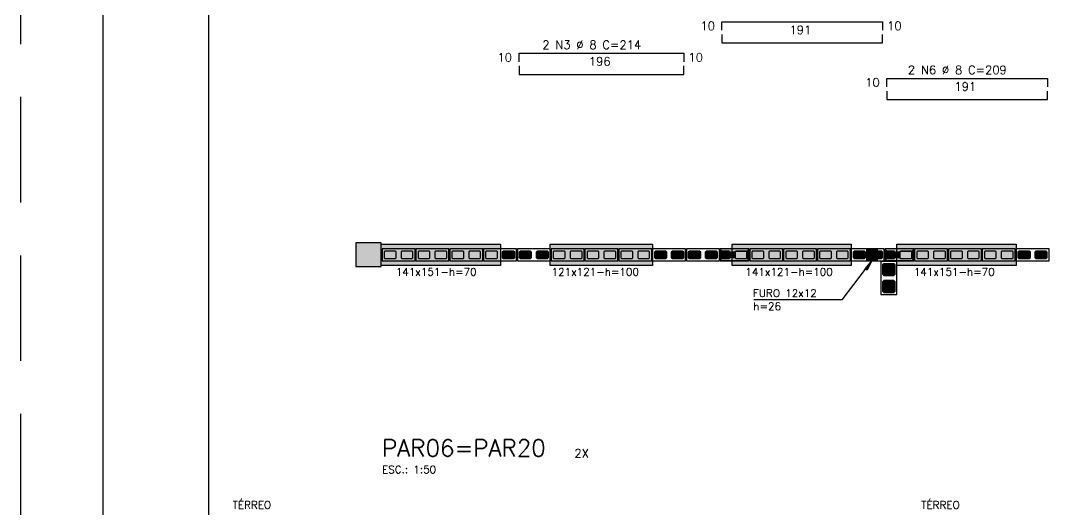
# Model space of a CAD drawing. Extents: x -3 to 120, y -1 to 61.
# Drawn here: x -2.6 to 21.74, y 32.73 to 44.3 of the extents above; entities that cross this region are included whole.
import ezdxf

# ---------------------------------------------------------------- set-up
doc = ezdxf.new("R2010")
doc.units = 0
doc.header["$MEASUREMENT"] = 0
doc.linetypes.add('ESTILO_TQS_0001', pattern=[0.45, 0.3, -0.15])
doc.linetypes.add('HIDDEN', pattern=[0.375, 0.25, -0.125])
doc.layers.get('0').update_dxf_attribs({"linetype": 'CONTINUOUS'})
doc.layers.get('Defpoints').update_dxf_attribs({"linetype": 'CONTINUOUS'})
for name, color, linetype in [('ARQ_FOLHA', 7, 'CONTINUOUS'), ('PENA_01', 1, 'CONTINUOUS'), ('PENA_02', 2, 'CONTINUOUS'), ('PENA_03', 3, 'CONTINUOUS'), ('PENA_05', 5, 'CONTINUOUS'), ('PENA_06', 6, 'CONTINUOUS'), ('PENA_09', 254, 'CONTINUOUS'), ('PENA_11', 252, 'CONTINUOUS'), ('PENA_21', 100, 'CONTINUOUS'), ('PENA_23', 50, 'CONTINUOUS')]:
    doc.layers.add(name, color=color, linetype=linetype)
doc.styles.get("Standard").update_dxf_attribs({"font": 'ROMANS.SHX'})

# ---------------------------------------------------------------- blocks, each defined once
blk = doc.blocks.new('FOLHA A1+1 - 1102 X 594')
at = {"layer": 'ARQ_FOLHA', "color": 1}
for points in [[(-1189, 0), (0, 0), (0, 594), (-1189, 594)], [(-1164, 10), (-10, 10), (-10, 584), (-1164, 584)]]:
    blk.add_lwpolyline(points, close=True, dxfattribs=at)
at = {"layer": 'Defpoints', "color": 8, "linetype": 'HIDDEN', "ltscale": 100}
blk.add_lwpolyline([(-1208.5, 609.5), (-1208.5, -15.5), (19.5, -15.5), (19.5, 609.5)], close=True, dxfattribs=at)

msp = doc.modelspace()

# ---------------------------------------------------------------- linework, layer by layer
at = {"layer": 'PENA_01', "linetype": 'Continuous'}
for p, q in [((18.07, 38.534), (17.81, 38.274)), ((18.07, 38.274), (17.81, 38.534)), ((18.07, 37.874), (17.81, 38.134)), ((18.07, 38.134), (17.81, 37.874))]:
    msp.add_line(p, q, dxfattribs=at)
for points in [[(6, 38.684), (6.02, 38.664), (6.26, 38.664), (6.28, 38.684), (6.28, 38.824), (6.26, 38.844), (6.02, 38.844), (6, 38.824), (6, 38.684)], [(6.4, 38.684), (6.42, 38.664), (6.66, 38.664), (6.68, 38.684), (6.68, 38.824), (6.66, 38.844), (6.42, 38.844), (6.4, 38.824), (6.4, 38.684)], [(6.8, 38.684), (6.82, 38.664), (7.06, 38.664), (7.08, 38.684), (7.08, 38.824), (7.06, 38.844), (6.82, 38.844), (6.8, 38.824), (6.8, 38.684)], [(7.2, 38.684), (7.22, 38.664), (7.46, 38.664), (7.48, 38.684), (7.48, 38.824), (7.46, 38.844), (7.22, 38.844), (7.2, 38.824), (7.2, 38.684)], [(7.6, 38.684), (7.62, 38.664), (7.86, 38.664), (7.88, 38.684), (7.88, 38.824), (7.86, 38.844), (7.62, 38.844), (7.6, 38.824), (7.6, 38.684)], [(8, 38.684), (8.02, 38.664), (8.26, 38.664), (8.28, 38.684), (8.28, 38.824), (8.26, 38.844), (8.02, 38.844), (8, 38.824), (8, 38.684)], [(8.4, 38.684), (8.42, 38.664), (8.66, 38.664), (8.68, 38.684), (8.68, 38.824), (8.66, 38.844), (8.42, 38.844), (8.4, 38.824), (8.4, 38.684)], [(8.8, 38.684), (8.82, 38.664), (9.06, 38.664), (9.08, 38.684), (9.08, 38.824), (9.06, 38.844), (8.82, 38.844), (8.8, 38.824), (8.8, 38.684)], [(9.2, 38.684), (9.22, 38.664), (9.46, 38.664), (9.48, 38.684), (9.48, 38.824), (9.46, 38.844), (9.22, 38.844), (9.2, 38.824), (9.2, 38.684)], [(9.6, 38.684), (9.62, 38.664), (9.86, 38.664), (9.88, 38.684), (9.88, 38.824), (9.86, 38.844), (9.62, 38.844), (9.6, 38.824), (9.6, 38.684)], [(10, 38.684), (10.02, 38.664), (10.26, 38.664), (10.28, 38.684), (10.28, 38.824), (10.26, 38.844), (10.02, 38.844), (10, 38.824), (10, 38.684)], [(10.4, 38.684), (10.42, 38.664), (10.66, 38.664), (10.68, 38.684), (10.68, 38.824), (10.66, 38.844), (10.42, 38.844), (10.4, 38.824), (10.4, 38.684)], [(10.8, 38.684), (10.82, 38.664), (11.06, 38.664), (11.08, 38.684), (11.08, 38.824), (11.06, 38.844), (10.82, 38.844), (10.8, 38.824), (10.8, 38.684)], [(11.2, 38.684), (11.22, 38.664), (11.46, 38.664), (11.48, 38.684), (11.48, 38.824), (11.46, 38.844), (11.22, 38.844), (11.2, 38.824), (11.2, 38.684)], [(11.6, 38.684), (11.62, 38.664), (11.86, 38.664), (11.88, 38.684), (11.88, 38.824), (11.86, 38.844), (11.62, 38.844), (11.6, 38.824), (11.6, 38.684)], [(12, 38.684), (12.02, 38.664), (12.26, 38.664), (12.28, 38.684), (12.28, 38.824), (12.26, 38.844), (12.02, 38.844), (12, 38.824), (12, 38.684)], [(12.4, 38.684), (12.42, 38.664), (12.66, 38.664), (12.68, 38.684), (12.68, 38.824), (12.66, 38.844), (12.42, 38.844), (12.4, 38.824), (12.4, 38.684)], [(12.8, 38.684), (12.82, 38.664), (13.06, 38.664), (13.08, 38.684), (13.08, 38.824), (13.06, 38.844), (12.82, 38.844), (12.8, 38.824), (12.8, 38.684)], [(13.2, 38.684), (13.22, 38.664), (13.46, 38.664), (13.48, 38.684), (13.48, 38.824), (13.46, 38.844), (13.22, 38.844), (13.2, 38.824), (13.2, 38.684)], [(13.6, 38.684), (13.62, 38.664), (13.86, 38.664), (13.88, 38.684), (13.88, 38.824), (13.86, 38.844), (13.62, 38.844), (13.6, 38.824), (13.6, 38.684)], [(14.02, 38.664), (14.16, 38.664), (14.18, 38.684), (14.18, 38.824), (14.16, 38.844), (14.02, 38.844), (14, 38.824), (14, 38.684), (14.02, 38.664)], [(14.32, 38.664), (14.56, 38.664), (14.58, 38.684), (14.58, 38.824), (14.56, 38.844), (14.32, 38.844), (14.3, 38.824), (14.3, 38.684), (14.32, 38.664)], [(14.7, 38.684), (14.72, 38.664), (14.96, 38.664), (14.98, 38.684), (14.98, 38.824), (14.96, 38.844), (14.72, 38.844), (14.7, 38.824), (14.7, 38.684)], [(15.1, 38.684), (15.12, 38.664), (15.36, 38.664), (15.38, 38.684), (15.38, 38.824), (15.36, 38.844), (15.12, 38.844), (15.1, 38.824), (15.1, 38.684)], [(15.5, 38.684), (15.52, 38.664), (15.76, 38.664), (15.78, 38.684), (15.78, 38.824), (15.76, 38.844), (15.52, 38.844), (15.5, 38.824), (15.5, 38.684)], [(15.9, 38.684), (15.92, 38.664), (16.16, 38.664), (16.18, 38.684), (16.18, 38.824), (16.16, 38.844), (15.92, 38.844), (15.9, 38.824), (15.9, 38.684)], [(16.3, 38.684), (16.32, 38.664), (16.56, 38.664), (16.58, 38.684), (16.58, 38.824), (16.56, 38.844), (16.32, 38.844), (16.3, 38.824), (16.3, 38.684)], [(16.7, 38.684), (16.72, 38.664), (16.96, 38.664), (16.98, 38.684), (16.98, 38.824), (16.96, 38.844), (16.72, 38.844), (16.7, 38.824), (16.7, 38.684)], [(17.1, 38.684), (17.12, 38.664), (17.36, 38.664), (17.38, 38.684), (17.38, 38.824), (17.36, 38.844), (17.12, 38.844), (17.1, 38.824), (17.1, 38.684)], [(17.5, 38.684), (17.52, 38.664), (17.76, 38.664), (17.78, 38.684), (17.78, 38.824), (17.76, 38.844), (17.52, 38.844), (17.5, 38.824), (17.5, 38.684)], [(17.92, 38.664), (18.06, 38.664), (18.08, 38.684), (18.08, 38.824), (18.06, 38.844), (17.92, 38.844), (17.9, 38.824), (17.9, 38.684), (17.92, 38.664)], [(18.22, 38.664), (18.46, 38.664), (18.48, 38.684), (18.48, 38.824), (18.46, 38.844), (18.22, 38.844), (18.2, 38.824), (18.2, 38.684), (18.22, 38.664)], [(18.6, 38.684), (18.62, 38.664), (18.86, 38.664), (18.88, 38.684), (18.88, 38.824), (18.86, 38.844), (18.62, 38.844), (18.6, 38.824), (18.6, 38.684)], [(19, 38.684), (19.02, 38.664), (19.26, 38.664), (19.28, 38.684), (19.28, 38.824), (19.26, 38.844), (19.02, 38.844), (19, 38.824), (19, 38.684)], [(19.4, 38.684), (19.42, 38.664), (19.66, 38.664), (19.68, 38.684), (19.68, 38.824), (19.66, 38.844), (19.42, 38.844), (19.4, 38.824), (19.4, 38.684)], [(19.8, 38.684), (19.82, 38.664), (20.06, 38.664), (20.08, 38.684), (20.08, 38.824), (20.06, 38.844), (19.82, 38.844), (19.8, 38.824), (19.8, 38.684)], [(20.2, 38.684), (20.22, 38.664), (20.46, 38.664), (20.48, 38.684), (20.48, 38.824), (20.46, 38.844), (20.22, 38.844), (20.2, 38.824), (20.2, 38.684)], [(20.6, 38.684), (20.62, 38.664), (20.86, 38.664), (20.88, 38.684), (20.88, 38.824), (20.86, 38.844), (20.62, 38.844), (20.6, 38.824), (20.6, 38.684)], [(21, 38.684), (21.02, 38.664), (21.26, 38.664), (21.28, 38.684), (21.28, 38.824), (21.26, 38.844), (21.02, 38.844), (21, 38.824), (21, 38.684)], [(21.4, 38.684), (21.42, 38.664), (21.66, 38.664), (21.68, 38.684), (21.68, 38.824), (21.66, 38.844), (21.42, 38.844), (21.4, 38.824), (21.4, 38.684)]]:
    msp.add_lwpolyline(points, dxfattribs=at)
at = {"layer": 'PENA_02', "linetype": 'Continuous'}
for points in [[(5.33, 38.474), (5.93, 38.474), (5.93, 39.034), (5.33, 39.034), (5.33, 38.474)], [(5.95, 38.614), (6.73, 38.614), (6.73, 38.894), (5.95, 38.894), (5.95, 38.614)], [(6.75, 38.614), (7.53, 38.614), (7.53, 38.894), (6.75, 38.894), (6.75, 38.614)], [(7.55, 38.614), (8.33, 38.614), (8.33, 38.894), (7.55, 38.894), (7.55, 38.614)], [(8.35, 38.614), (9.13, 38.614), (9.13, 38.894), (8.35, 38.894), (8.35, 38.614)], [(9.15, 38.614), (9.93, 38.614), (9.93, 38.894), (9.15, 38.894), (9.15, 38.614)], [(9.95, 38.614), (10.73, 38.614), (10.73, 38.894), (9.95, 38.894), (9.95, 38.614)], [(10.75, 38.614), (11.53, 38.614), (11.53, 38.894), (10.75, 38.894), (10.75, 38.614)], [(11.55, 38.614), (12.33, 38.614), (12.33, 38.894), (11.55, 38.894), (11.55, 38.614)], [(12.35, 38.614), (13.13, 38.614), (13.13, 38.894), (12.35, 38.894), (12.35, 38.614)], [(13.15, 38.614), (13.93, 38.614), (13.93, 38.894), (13.15, 38.894), (13.15, 38.614)], [(13.95, 38.614), (14.63, 38.614), (14.63, 38.894), (13.95, 38.894), (13.95, 38.614)], [(14.65, 38.614), (15.43, 38.614), (15.43, 38.894), (14.65, 38.894), (14.65, 38.614)], [(15.45, 38.614), (16.23, 38.614), (16.23, 38.894), (15.45, 38.894), (15.45, 38.614)], [(16.25, 38.614), (17.03, 38.614), (17.03, 38.894), (16.25, 38.894), (16.25, 38.614)], [(17.05, 38.614), (17.83, 38.614), (17.83, 38.894), (17.05, 38.894), (17.05, 38.614)], [(17.85, 38.614), (18.53, 38.614), (18.53, 38.894), (17.85, 38.894), (17.85, 38.614)], [(18.55, 38.614), (19.33, 38.614), (19.33, 38.894), (18.55, 38.894), (18.55, 38.614)], [(19.35, 38.614), (20.13, 38.614), (20.13, 38.894), (19.35, 38.894), (19.35, 38.614)], [(20.15, 38.614), (20.93, 38.614), (20.93, 38.894), (20.15, 38.894), (20.15, 38.614)], [(20.95, 38.614), (21.73, 38.614), (21.73, 38.894), (20.95, 38.894), (20.95, 38.614)], [(17.75, 38.594), (17.75, 37.814), (18.13, 37.814), (18.13, 38.594), (17.75, 38.594)]]:
    msp.add_lwpolyline(points, dxfattribs=at)
at = {"layer": 'PENA_02', "linetype": 'ESTILO_TQS_0001'}
for points in [[(17.82, 38.544), (17.8, 38.524), (17.8, 38.284), (17.82, 38.264), (18.06, 38.264), (18.08, 38.284), (18.08, 38.524), (18.06, 38.544), (17.82, 38.544)], [(17.82, 38.144), (17.8, 38.124), (17.8, 37.884), (17.82, 37.864), (18.06, 37.864), (18.08, 37.884), (18.08, 38.124), (18.06, 38.144), (17.82, 38.144)]]:
    msp.add_lwpolyline(points, dxfattribs=at)
at = {"layer": 'PENA_03', "linetype": 'Continuous'}
for p, q in [((17.66, 38.894), (17.42, 38.614)), ((17.66, 38.613), (17.42, 38.894)), ((17.42, 38.894), (17.66, 38.614)), ((17.66, 38.894), (17.42, 38.614)), ((16.837, 37.689), (17.54, 38.613)), ((16.837, 37.689), (14.744, 37.689))]:
    msp.add_line(p, q, dxfattribs=at)
for points in [[(5.33, 38.474), (5.93, 38.474), (5.93, 39.034), (5.33, 39.034), (5.33, 38.474)], [(9.08, 38.684), (9.06, 38.664), (8.82, 38.664), (8.8, 38.684), (8.8, 38.824), (8.82, 38.844), (9.06, 38.844), (9.08, 38.824), (9.08, 38.684)], [(9.48, 38.684), (9.46, 38.664), (9.22, 38.664), (9.2, 38.684), (9.2, 38.824), (9.22, 38.844), (9.46, 38.844), (9.48, 38.824), (9.48, 38.684)], [(9.88, 38.684), (9.86, 38.664), (9.62, 38.664), (9.6, 38.684), (9.6, 38.824), (9.62, 38.844), (9.86, 38.844), (9.88, 38.824), (9.88, 38.684)], [(12.68, 38.684), (12.66, 38.664), (12.42, 38.664), (12.4, 38.684), (12.4, 38.824), (12.42, 38.844), (12.66, 38.844), (12.68, 38.824), (12.68, 38.684)], [(13.08, 38.684), (13.06, 38.664), (12.82, 38.664), (12.8, 38.684), (12.8, 38.824), (12.82, 38.844), (13.06, 38.844), (13.08, 38.824), (13.08, 38.684)], [(13.48, 38.684), (13.46, 38.664), (13.22, 38.664), (13.2, 38.684), (13.2, 38.824), (13.22, 38.844), (13.46, 38.844), (13.48, 38.824), (13.48, 38.684)], [(13.88, 38.684), (13.86, 38.664), (13.62, 38.664), (13.6, 38.684), (13.6, 38.824), (13.62, 38.844), (13.86, 38.844), (13.88, 38.824), (13.88, 38.684)], [(14.16, 38.844), (14.18, 38.824), (14.18, 38.684), (14.16, 38.664), (14.02, 38.664), (14, 38.684), (14, 38.824), (14.02, 38.844), (14.16, 38.844)], [(17.38, 38.684), (17.36, 38.664), (17.12, 38.664), (17.1, 38.684), (17.1, 38.824), (17.12, 38.844), (17.36, 38.844), (17.38, 38.824), (17.38, 38.684)], [(17.42, 38.894), (17.66, 38.894), (17.66, 38.613), (17.42, 38.613), (17.42, 38.894)], [(17.42, 38.894), (17.66, 38.894), (17.66, 38.614), (17.42, 38.614), (17.42, 38.894)], [(17.78, 38.684), (17.76, 38.664), (17.52, 38.664), (17.5, 38.684), (17.5, 38.824), (17.52, 38.844), (17.76, 38.844), (17.78, 38.824), (17.78, 38.684)], [(18.06, 38.844), (18.08, 38.824), (18.08, 38.684), (18.06, 38.664), (17.92, 38.664), (17.9, 38.684), (17.9, 38.824), (17.92, 38.844), (18.06, 38.844)], [(21.28, 38.684), (21.26, 38.664), (21.02, 38.664), (21, 38.684), (21, 38.824), (21.02, 38.844), (21.26, 38.844), (21.28, 38.824), (21.28, 38.684)], [(21.68, 38.684), (21.66, 38.664), (21.42, 38.664), (21.4, 38.684), (21.4, 38.824), (21.42, 38.844), (21.66, 38.844), (21.68, 38.824), (21.68, 38.684)], [(17.54, 38.613), (17.425, 38.389), (17.377, 38.421), (17.54, 38.613)], [(18.06, 38.544), (18.08, 38.524), (18.08, 38.284), (18.06, 38.264), (17.82, 38.264), (17.8, 38.284), (17.8, 38.524), (17.82, 38.544), (18.06, 38.544)], [(18.06, 38.144), (18.08, 38.124), (18.08, 37.884), (18.06, 37.864), (17.82, 37.864), (17.8, 37.884), (17.8, 38.124), (17.82, 38.144), (18.06, 38.144)]]:
    msp.add_lwpolyline(points, dxfattribs=at)
for centre in [(8.94, 38.754), (9.34, 38.754), (9.74, 38.754), (12.54, 38.754), (12.94, 38.754), (13.34, 38.754), (13.74, 38.754), (14.09, 38.754), (17.24, 38.754), (17.64, 38.754), (17.99, 38.754), (21.14, 38.754), (21.54, 38.754), (17.94, 38.404), (17.94, 38.004)]:
    msp.add_circle(centre, 0.04, dxfattribs=at)
for points in [[(8.98, 38.754), (8.92, 38.788), (8.902, 38.767)], [(8.98, 38.754), (8.902, 38.767), (8.902, 38.74)], [(8.98, 38.754), (8.902, 38.74), (8.92, 38.719)], [(8.98, 38.754), (8.947, 38.793), (8.92, 38.788)], [(8.98, 38.754), (8.92, 38.719), (8.947, 38.714)], [(8.98, 38.754), (8.97, 38.779), (8.947, 38.793)], [(8.98, 38.754), (8.947, 38.714), (8.97, 38.728)], [(8.98, 38.754), (8.97, 38.728), (8.98, 38.754)], [(9.38, 38.754), (9.32, 38.788), (9.302, 38.767)], [(9.38, 38.754), (9.302, 38.767), (9.302, 38.74)], [(9.38, 38.754), (9.302, 38.74), (9.32, 38.719)], [(9.38, 38.754), (9.347, 38.793), (9.32, 38.788)], [(9.38, 38.754), (9.32, 38.719), (9.347, 38.714)], [(9.38, 38.754), (9.37, 38.779), (9.347, 38.793)], [(9.38, 38.754), (9.347, 38.714), (9.37, 38.728)], [(9.38, 38.754), (9.37, 38.728), (9.38, 38.754)], [(9.78, 38.754), (9.72, 38.788), (9.702, 38.767)], [(9.78, 38.754), (9.702, 38.767), (9.702, 38.74)], [(9.78, 38.754), (9.702, 38.74), (9.72, 38.719)], [(9.78, 38.754), (9.747, 38.793), (9.72, 38.788)], [(9.78, 38.754), (9.72, 38.719), (9.747, 38.714)], [(9.78, 38.754), (9.77, 38.779), (9.747, 38.793)], [(9.78, 38.754), (9.747, 38.714), (9.77, 38.728)], [(9.78, 38.754), (9.77, 38.728), (9.78, 38.754)], [(12.58, 38.754), (12.52, 38.788), (12.502, 38.767)], [(12.58, 38.754), (12.502, 38.767), (12.502, 38.74)], [(12.58, 38.754), (12.502, 38.74), (12.52, 38.719)], [(12.58, 38.754), (12.547, 38.793), (12.52, 38.788)], [(12.58, 38.754), (12.52, 38.719), (12.547, 38.714)], [(12.58, 38.754), (12.57, 38.779), (12.547, 38.793)], [(12.58, 38.754), (12.547, 38.714), (12.57, 38.728)], [(12.58, 38.754), (12.57, 38.728), (12.58, 38.754)], [(12.98, 38.754), (12.92, 38.788), (12.902, 38.767)], [(12.98, 38.754), (12.902, 38.767), (12.902, 38.74)], [(12.98, 38.754), (12.902, 38.74), (12.92, 38.719)], [(12.98, 38.754), (12.947, 38.793), (12.92, 38.788)], [(12.98, 38.754), (12.92, 38.719), (12.947, 38.714)], [(12.98, 38.754), (12.97, 38.779), (12.947, 38.793)], [(12.98, 38.754), (12.947, 38.714), (12.97, 38.728)], [(12.98, 38.754), (12.97, 38.728), (12.98, 38.754)], [(13.38, 38.754), (13.32, 38.788), (13.302, 38.767)], [(13.38, 38.754), (13.302, 38.767), (13.302, 38.74)], [(13.38, 38.754), (13.302, 38.74), (13.32, 38.719)], [(13.38, 38.754), (13.347, 38.793), (13.32, 38.788)], [(13.38, 38.754), (13.32, 38.719), (13.347, 38.714)], [(13.38, 38.754), (13.37, 38.779), (13.347, 38.793)], [(13.38, 38.754), (13.347, 38.714), (13.37, 38.728)], [(13.38, 38.754), (13.37, 38.728), (13.38, 38.754)], [(13.78, 38.754), (13.72, 38.788), (13.702, 38.767)], [(13.78, 38.754), (13.702, 38.767), (13.702, 38.74)], [(13.78, 38.754), (13.702, 38.74), (13.72, 38.719)], [(13.78, 38.754), (13.747, 38.793), (13.72, 38.788)], [(13.78, 38.754), (13.72, 38.719), (13.747, 38.714)], [(13.78, 38.754), (13.77, 38.779), (13.747, 38.793)], [(13.78, 38.754), (13.747, 38.714), (13.77, 38.728)], [(13.78, 38.754), (13.77, 38.728), (13.78, 38.754)], [(14.13, 38.754), (14.07, 38.788), (14.052, 38.767)], [(14.13, 38.754), (14.052, 38.767), (14.052, 38.74)], [(14.13, 38.754), (14.052, 38.74), (14.07, 38.719)], [(14.13, 38.754), (14.097, 38.793), (14.07, 38.788)], [(14.13, 38.754), (14.07, 38.719), (14.097, 38.714)], [(14.13, 38.754), (14.12, 38.779), (14.097, 38.793)], [(14.13, 38.754), (14.097, 38.714), (14.12, 38.728)], [(14.13, 38.754), (14.12, 38.728), (14.13, 38.754)], [(17.28, 38.754), (17.22, 38.788), (17.202, 38.767)], [(17.28, 38.754), (17.202, 38.767), (17.202, 38.74)], [(17.28, 38.754), (17.202, 38.74), (17.22, 38.719)], [(17.28, 38.754), (17.247, 38.793), (17.22, 38.788)], [(17.28, 38.754), (17.22, 38.719), (17.247, 38.714)], [(17.28, 38.754), (17.27, 38.779), (17.247, 38.793)], [(17.28, 38.754), (17.247, 38.714), (17.27, 38.728)], [(17.28, 38.754), (17.27, 38.728), (17.28, 38.754)], [(17.68, 38.754), (17.62, 38.788), (17.602, 38.767)], [(17.68, 38.754), (17.602, 38.767), (17.602, 38.74)], [(17.68, 38.754), (17.602, 38.74), (17.62, 38.719)], [(17.68, 38.754), (17.647, 38.793), (17.62, 38.788)], [(17.68, 38.754), (17.62, 38.719), (17.647, 38.714)], [(17.68, 38.754), (17.67, 38.779), (17.647, 38.793)], [(17.68, 38.754), (17.647, 38.714), (17.67, 38.728)], [(17.68, 38.754), (17.67, 38.728), (17.68, 38.754)], [(18.03, 38.754), (17.97, 38.788), (17.952, 38.767)], [(18.03, 38.754), (17.952, 38.767), (17.952, 38.74)], [(18.03, 38.754), (17.952, 38.74), (17.97, 38.719)], [(18.03, 38.754), (17.997, 38.793), (17.97, 38.788)], [(18.03, 38.754), (17.97, 38.719), (17.997, 38.714)], [(18.03, 38.754), (18.02, 38.779), (17.997, 38.793)], [(18.03, 38.754), (17.997, 38.714), (18.02, 38.728)], [(18.03, 38.754), (18.02, 38.728), (18.03, 38.754)], [(21.18, 38.754), (21.12, 38.788), (21.102, 38.767)], [(21.18, 38.754), (21.102, 38.767), (21.102, 38.74)], [(21.18, 38.754), (21.102, 38.74), (21.12, 38.719)], [(21.18, 38.754), (21.147, 38.793), (21.12, 38.788)], [(21.18, 38.754), (21.12, 38.719), (21.147, 38.714)], [(21.18, 38.754), (21.17, 38.779), (21.147, 38.793)], [(21.18, 38.754), (21.147, 38.714), (21.17, 38.728)], [(21.18, 38.754), (21.17, 38.728), (21.18, 38.754)], [(21.58, 38.754), (21.52, 38.788), (21.502, 38.767)], [(21.58, 38.754), (21.502, 38.767), (21.502, 38.74)], [(21.58, 38.754), (21.502, 38.74), (21.52, 38.719)], [(21.58, 38.754), (21.547, 38.793), (21.52, 38.788)], [(21.58, 38.754), (21.52, 38.719), (21.547, 38.714)], [(21.58, 38.754), (21.57, 38.779), (21.547, 38.793)], [(21.58, 38.754), (21.547, 38.714), (21.57, 38.728)], [(21.58, 38.754), (21.57, 38.728), (21.58, 38.754)], [(17.54, 38.613), (17.425, 38.389), (17.377, 38.421)], [(17.54, 38.613), (17.377, 38.421), (17.54, 38.613)], [(17.98, 38.404), (17.92, 38.438), (17.902, 38.417)], [(17.98, 38.404), (17.902, 38.417), (17.902, 38.39)], [(17.98, 38.404), (17.902, 38.39), (17.92, 38.369)], [(17.98, 38.404), (17.947, 38.443), (17.92, 38.438)], [(17.98, 38.404), (17.92, 38.369), (17.947, 38.364)], [(17.98, 38.404), (17.97, 38.429), (17.947, 38.443)], [(17.98, 38.404), (17.947, 38.364), (17.97, 38.378)], [(17.98, 38.404), (17.97, 38.378), (17.98, 38.404)], [(17.98, 38.004), (17.92, 38.038), (17.902, 38.017)], [(17.98, 38.004), (17.902, 38.017), (17.902, 37.99)], [(17.98, 38.004), (17.902, 37.99), (17.92, 37.969)], [(17.98, 38.004), (17.947, 38.043), (17.92, 38.038)], [(17.98, 38.004), (17.92, 37.969), (17.947, 37.964)], [(17.98, 38.004), (17.97, 38.029), (17.947, 38.043)], [(17.98, 38.004), (17.947, 37.964), (17.97, 37.978)], [(17.98, 38.004), (17.97, 37.978), (17.98, 38.004)]]:
    msp.add_solid(points, dxfattribs=at)
at = {"layer": 'PENA_05', "linetype": 'Continuous'}
for p, q in [((13.99, 44.068), (13.99, 44.268)), ((13.99, 44.268), (17.79, 44.268)), ((17.79, 44.268), (17.79, 44.068)), ((13.99, 43.968), (13.99, 43.768)), ((17.79, 43.768), (17.79, 43.968)), ((13.99, 43.768), (17.79, 43.768)), ((9.19, 43.323), (9.19, 43.523)), ((9.19, 43.523), (13.09, 43.523)), ((13.09, 43.523), (13.09, 43.323)), ((9.19, 43.223), (9.19, 43.023)), ((13.09, 43.023), (13.09, 43.223)), ((9.19, 43.023), (13.09, 43.023)), ((17.89, 42.729), (17.89, 42.929)), ((17.89, 42.929), (21.69, 42.929)), ((21.69, 42.929), (21.69, 42.729)), ((17.89, 42.629), (17.89, 42.429)), ((21.69, 42.429), (21.69, 42.629)), ((17.89, 42.429), (21.69, 42.429))]:
    msp.add_line(p, q, dxfattribs=at)
at = {"layer": 'PENA_09', "linetype": 'Continuous'}
for points in [[(17.539, 38.753), (17.66, 38.894), (17.42, 38.894), (17.539, 38.753)], [(17.42, 38.614), (17.539, 38.753), (17.42, 38.894), (17.42, 38.614)], [(17.539, 38.753), (17.42, 38.614), (17.42, 38.613), (17.66, 38.613), (17.539, 38.753)], [(17.66, 38.613), (17.66, 38.894), (17.539, 38.753), (17.66, 38.613)]]:
    msp.add_lwpolyline(points, dxfattribs=at)
for points in [[(17.539, 38.753), (17.66, 38.894), (17.42, 38.894)], [(17.539, 38.753), (17.42, 38.894), (17.539, 38.753)], [(17.42, 38.614), (17.539, 38.753), (17.42, 38.894)], [(17.42, 38.614), (17.42, 38.894), (17.42, 38.614)], [(17.539, 38.753), (17.42, 38.614), (17.42, 38.614)], [(17.539, 38.753), (17.42, 38.614), (17.66, 38.613)], [(17.66, 38.613), (17.66, 38.894), (17.539, 38.753)], [(17.66, 38.613), (17.539, 38.753), (17.66, 38.613)], [(17.539, 38.753), (17.66, 38.613), (17.539, 38.753)]]:
    msp.add_solid(points, dxfattribs=at)
at = {"layer": 'PENA_11', "linetype": 'Continuous'}
for points in [[(5.33, 38.474), (5.93, 38.474), (5.93, 39.034)], [(5.33, 38.474), (5.93, 39.034), (5.33, 39.034)], [(5.33, 38.474), (5.33, 39.034), (5.33, 38.474)], [(9.08, 38.684), (8.8, 38.824), (8.82, 38.844)], [(9.08, 38.684), (8.8, 38.684), (8.8, 38.824)], [(9.08, 38.684), (8.82, 38.844), (9.06, 38.844)], [(9.08, 38.684), (9.06, 38.844), (9.08, 38.824)], [(9.08, 38.684), (9.08, 38.824), (9.08, 38.684)], [(9.48, 38.684), (9.2, 38.824), (9.22, 38.844)], [(9.48, 38.684), (9.2, 38.684), (9.2, 38.824)], [(9.48, 38.684), (9.22, 38.844), (9.46, 38.844)], [(9.48, 38.684), (9.46, 38.844), (9.48, 38.824)], [(9.48, 38.684), (9.48, 38.824), (9.48, 38.684)], [(9.88, 38.684), (9.6, 38.824), (9.62, 38.844)], [(9.88, 38.684), (9.6, 38.684), (9.6, 38.824)], [(9.88, 38.684), (9.62, 38.844), (9.86, 38.844)], [(9.88, 38.684), (9.86, 38.844), (9.88, 38.824)], [(9.88, 38.684), (9.88, 38.824), (9.88, 38.684)], [(12.68, 38.684), (12.4, 38.824), (12.42, 38.844)], [(12.68, 38.684), (12.4, 38.684), (12.4, 38.824)], [(12.68, 38.684), (12.42, 38.844), (12.66, 38.844)], [(12.68, 38.684), (12.66, 38.844), (12.68, 38.824)], [(12.68, 38.684), (12.68, 38.824), (12.68, 38.684)], [(13.08, 38.684), (12.8, 38.824), (12.82, 38.844)], [(13.08, 38.684), (12.8, 38.684), (12.8, 38.824)], [(13.08, 38.684), (12.82, 38.844), (13.06, 38.844)], [(13.08, 38.684), (13.06, 38.844), (13.08, 38.824)], [(13.08, 38.684), (13.08, 38.824), (13.08, 38.684)], [(13.48, 38.684), (13.2, 38.824), (13.22, 38.844)], [(13.48, 38.684), (13.2, 38.684), (13.2, 38.824)], [(13.48, 38.684), (13.22, 38.844), (13.46, 38.844)], [(13.48, 38.684), (13.46, 38.844), (13.48, 38.824)], [(13.48, 38.684), (13.48, 38.824), (13.48, 38.684)], [(13.88, 38.684), (13.6, 38.824), (13.62, 38.844)], [(13.88, 38.684), (13.6, 38.684), (13.6, 38.824)], [(13.88, 38.684), (13.62, 38.844), (13.86, 38.844)], [(13.88, 38.684), (13.86, 38.844), (13.88, 38.824)], [(13.88, 38.684), (13.88, 38.824), (13.88, 38.684)], [(14.16, 38.844), (14.02, 38.664), (14, 38.684)], [(14.16, 38.844), (14, 38.684), (14, 38.824)], [(14.16, 38.844), (14, 38.824), (14.02, 38.844)], [(14.16, 38.844), (14.16, 38.664), (14.02, 38.664)], [(14.16, 38.844), (14.02, 38.844), (14.16, 38.844)], [(14.16, 38.844), (14.18, 38.824), (14.18, 38.684)], [(14.16, 38.844), (14.18, 38.684), (14.16, 38.664)], [(17.38, 38.684), (17.1, 38.824), (17.12, 38.844)], [(17.38, 38.684), (17.1, 38.684), (17.1, 38.824)], [(17.38, 38.684), (17.12, 38.844), (17.36, 38.844)], [(17.38, 38.684), (17.36, 38.844), (17.38, 38.824)], [(17.38, 38.684), (17.38, 38.824), (17.38, 38.684)], [(17.78, 38.684), (17.5, 38.824), (17.52, 38.844)], [(17.78, 38.684), (17.5, 38.684), (17.5, 38.824)], [(17.78, 38.684), (17.52, 38.844), (17.76, 38.844)], [(17.78, 38.684), (17.76, 38.844), (17.78, 38.824)], [(17.78, 38.684), (17.78, 38.824), (17.78, 38.684)], [(18.06, 38.844), (17.92, 38.664), (17.9, 38.684)], [(18.06, 38.844), (17.9, 38.684), (17.9, 38.824)], [(18.06, 38.844), (17.9, 38.824), (17.92, 38.844)], [(18.06, 38.844), (18.06, 38.664), (17.92, 38.664)], [(18.06, 38.844), (17.92, 38.844), (18.06, 38.844)], [(18.06, 38.844), (18.08, 38.824), (18.08, 38.684)], [(18.06, 38.844), (18.08, 38.684), (18.06, 38.664)], [(21.28, 38.684), (21, 38.824), (21.02, 38.844)], [(21.28, 38.684), (21, 38.684), (21, 38.824)], [(21.28, 38.684), (21.02, 38.844), (21.26, 38.844)], [(21.28, 38.684), (21.26, 38.844), (21.28, 38.824)], [(21.28, 38.684), (21.28, 38.824), (21.28, 38.684)], [(21.68, 38.684), (21.4, 38.824), (21.42, 38.844)], [(21.68, 38.684), (21.4, 38.684), (21.4, 38.824)], [(21.68, 38.684), (21.42, 38.844), (21.66, 38.844)], [(21.68, 38.684), (21.66, 38.844), (21.68, 38.824)], [(21.68, 38.684), (21.68, 38.824), (21.68, 38.684)], [(9.08, 38.684), (8.82, 38.664), (8.8, 38.684)], [(9.08, 38.684), (9.06, 38.664), (8.82, 38.664)], [(9.48, 38.684), (9.22, 38.664), (9.2, 38.684)], [(9.48, 38.684), (9.46, 38.664), (9.22, 38.664)], [(9.88, 38.684), (9.62, 38.664), (9.6, 38.684)], [(9.88, 38.684), (9.86, 38.664), (9.62, 38.664)], [(12.68, 38.684), (12.42, 38.664), (12.4, 38.684)], [(12.68, 38.684), (12.66, 38.664), (12.42, 38.664)], [(13.08, 38.684), (12.82, 38.664), (12.8, 38.684)], [(13.08, 38.684), (13.06, 38.664), (12.82, 38.664)], [(13.48, 38.684), (13.22, 38.664), (13.2, 38.684)], [(13.48, 38.684), (13.46, 38.664), (13.22, 38.664)], [(13.88, 38.684), (13.62, 38.664), (13.6, 38.684)], [(13.88, 38.684), (13.86, 38.664), (13.62, 38.664)], [(17.38, 38.684), (17.12, 38.664), (17.1, 38.684)], [(17.38, 38.684), (17.36, 38.664), (17.12, 38.664)], [(17.78, 38.684), (17.52, 38.664), (17.5, 38.684)], [(17.78, 38.684), (17.76, 38.664), (17.52, 38.664)], [(18.06, 38.544), (17.82, 38.264), (17.8, 38.284)], [(18.06, 38.544), (17.8, 38.284), (17.8, 38.524)], [(18.06, 38.544), (17.8, 38.524), (17.82, 38.544)], [(18.06, 38.544), (18.06, 38.264), (17.82, 38.264)], [(18.06, 38.544), (17.82, 38.544), (18.06, 38.544)], [(18.06, 38.544), (18.08, 38.524), (18.08, 38.284)], [(18.06, 38.544), (18.08, 38.284), (18.06, 38.264)], [(21.28, 38.684), (21.02, 38.664), (21, 38.684)], [(21.28, 38.684), (21.26, 38.664), (21.02, 38.664)], [(21.68, 38.684), (21.42, 38.664), (21.4, 38.684)], [(21.68, 38.684), (21.66, 38.664), (21.42, 38.664)], [(18.06, 38.144), (17.82, 37.864), (17.8, 37.884)], [(18.06, 38.144), (17.8, 37.884), (17.8, 38.124)], [(18.06, 38.144), (17.8, 38.124), (17.82, 38.144)], [(18.06, 38.144), (18.06, 37.864), (17.82, 37.864)], [(18.06, 38.144), (17.82, 38.144), (18.06, 38.144)], [(18.06, 38.144), (18.08, 38.124), (18.08, 37.884)], [(18.06, 38.144), (18.08, 37.884), (18.06, 37.864)]]:
    msp.add_solid(points, dxfattribs=at)
at = {"layer": 'PENA_21', "linetype": 'Continuous'}
for points in [[(13.95, 38.754), (14, 38.754), (14, 38.824), (14.02, 38.844), (14.16, 38.844), (14.18, 38.824), (14.18, 38.754), (14.3, 38.754), (14.3, 38.824), (14.32, 38.844), (14.56, 38.844), (14.58, 38.824), (14.58, 38.754), (14.63, 38.754), (14.63, 38.894), (13.95, 38.894), (13.95, 38.754)], [(13.95, 38.754), (14, 38.754), (14, 38.684), (14.02, 38.664), (14.16, 38.664), (14.18, 38.684), (14.18, 38.754), (14.3, 38.754), (14.3, 38.684), (14.32, 38.664), (14.56, 38.664), (14.58, 38.684), (14.58, 38.754), (14.63, 38.754), (14.63, 38.614), (13.95, 38.614), (13.95, 38.754)], [(17.85, 38.754), (17.9, 38.754), (17.9, 38.824), (17.92, 38.844), (18.06, 38.844), (18.08, 38.824), (18.08, 38.754), (18.2, 38.754), (18.2, 38.824), (18.22, 38.844), (18.46, 38.844), (18.48, 38.824), (18.48, 38.754), (18.53, 38.754), (18.53, 38.894), (17.85, 38.894), (17.85, 38.754)], [(17.85, 38.754), (17.9, 38.754), (17.9, 38.684), (17.92, 38.664), (18.06, 38.664), (18.08, 38.684), (18.08, 38.754), (18.2, 38.754), (18.2, 38.684), (18.22, 38.664), (18.46, 38.664), (18.48, 38.684), (18.48, 38.754), (18.53, 38.754), (18.53, 38.614), (17.85, 38.614), (17.85, 38.754)]]:
    msp.add_lwpolyline(points, dxfattribs=at)
for points in [[(14.63, 38.894), (13.95, 38.894), (14.02, 38.844)], [(13.95, 38.894), (13.95, 38.754), (14, 38.754)], [(13.95, 38.894), (14, 38.754), (14, 38.824)], [(13.95, 38.894), (14, 38.824), (14.02, 38.844)], [(13.95, 38.614), (13.95, 38.754), (14, 38.754)], [(13.95, 38.614), (14, 38.754), (14, 38.684)], [(14.63, 38.894), (14.02, 38.844), (14.16, 38.844)], [(14.63, 38.894), (14.16, 38.844), (14.18, 38.824)], [(14.63, 38.894), (14.18, 38.824), (14.32, 38.844)], [(14.18, 38.824), (14.3, 38.824), (14.32, 38.844)], [(14.18, 38.824), (14.18, 38.754), (14.3, 38.754)], [(14.18, 38.824), (14.3, 38.754), (14.3, 38.824)], [(14.18, 38.684), (14.18, 38.754), (14.3, 38.754)], [(14.18, 38.684), (14.3, 38.754), (14.3, 38.684)], [(14.63, 38.894), (14.32, 38.844), (14.56, 38.844)], [(14.63, 38.894), (14.56, 38.844), (14.58, 38.824)], [(14.63, 38.894), (14.58, 38.824), (14.63, 38.754)], [(14.63, 38.754), (14.58, 38.824), (14.58, 38.754)], [(14.63, 38.614), (14.58, 38.684), (14.63, 38.754)], [(14.63, 38.754), (14.58, 38.684), (14.58, 38.754)], [(18.53, 38.894), (17.85, 38.894), (17.92, 38.844)], [(17.85, 38.894), (17.85, 38.754), (17.9, 38.754)], [(17.85, 38.894), (17.9, 38.754), (17.9, 38.824)], [(17.85, 38.894), (17.9, 38.824), (17.92, 38.844)], [(17.85, 38.614), (17.85, 38.754), (17.9, 38.754)], [(17.85, 38.614), (17.9, 38.754), (17.9, 38.684)], [(18.53, 38.894), (17.92, 38.844), (18.06, 38.844)], [(18.53, 38.894), (18.06, 38.844), (18.08, 38.824)], [(18.53, 38.894), (18.08, 38.824), (18.22, 38.844)], [(18.08, 38.824), (18.2, 38.824), (18.22, 38.844)], [(18.08, 38.824), (18.08, 38.754), (18.2, 38.754)], [(18.08, 38.824), (18.2, 38.754), (18.2, 38.824)], [(18.08, 38.684), (18.08, 38.754), (18.2, 38.754)], [(18.08, 38.684), (18.2, 38.754), (18.2, 38.684)], [(18.53, 38.894), (18.22, 38.844), (18.46, 38.844)], [(18.53, 38.894), (18.46, 38.844), (18.48, 38.824)], [(18.53, 38.894), (18.48, 38.824), (18.53, 38.754)], [(18.53, 38.754), (18.48, 38.824), (18.48, 38.754)], [(18.53, 38.614), (18.48, 38.684), (18.53, 38.754)], [(18.53, 38.754), (18.48, 38.684), (18.48, 38.754)], [(13.95, 38.614), (14, 38.684), (14.02, 38.664)], [(14.63, 38.614), (13.95, 38.614), (14.02, 38.664)], [(14.63, 38.614), (14.02, 38.664), (14.16, 38.664)], [(14.63, 38.614), (14.16, 38.664), (14.18, 38.684)], [(14.63, 38.614), (14.18, 38.684), (14.32, 38.664)], [(14.18, 38.684), (14.3, 38.684), (14.32, 38.664)], [(14.63, 38.614), (14.32, 38.664), (14.56, 38.664)], [(14.63, 38.614), (14.56, 38.664), (14.58, 38.684)], [(17.85, 38.614), (17.9, 38.684), (17.92, 38.664)], [(18.53, 38.614), (17.85, 38.614), (17.92, 38.664)], [(18.53, 38.614), (17.92, 38.664), (18.06, 38.664)], [(18.53, 38.614), (18.06, 38.664), (18.08, 38.684)], [(18.53, 38.614), (18.08, 38.684), (18.22, 38.664)], [(18.08, 38.684), (18.2, 38.684), (18.22, 38.664)], [(18.53, 38.614), (18.22, 38.664), (18.46, 38.664)], [(18.53, 38.614), (18.46, 38.664), (18.48, 38.684)]]:
    msp.add_solid(points, dxfattribs=at)
at = {"layer": 'PENA_23', "linetype": 'Continuous'}
for points in [[(5.93, 39.004), (8.75, 39.004), (8.75, 38.504), (5.93, 38.504), (5.93, 39.004)], [(5.93, 39.004), (8.75, 39.004), (8.75, 38.504), (5.93, 38.504), (5.93, 39.004)], [(9.93, 39.004), (12.35, 39.004), (12.35, 38.504), (9.93, 38.504), (9.93, 39.004)], [(9.93, 39.004), (12.35, 39.004), (12.35, 38.504), (9.93, 38.504), (9.93, 39.004)], [(14.23, 39.004), (17.05, 39.004), (17.05, 38.504), (14.23, 38.504), (14.23, 39.004)], [(14.23, 39.004), (17.05, 39.004), (17.05, 38.504), (14.23, 38.504), (14.23, 39.004)], [(18.13, 39.004), (20.95, 39.004), (20.95, 38.504), (18.13, 38.504), (18.13, 39.004)], [(18.13, 39.004), (20.95, 39.004), (20.95, 38.504), (18.13, 38.504), (18.13, 39.004)]]:
    msp.add_lwpolyline(points, dxfattribs=at)
for points in [[(5.93, 39.004), (8.75, 39.004), (8.75, 38.504)], [(5.93, 39.004), (8.75, 38.504), (5.93, 38.504)], [(5.93, 39.004), (5.93, 38.504), (5.93, 39.004)], [(5.93, 39.004), (8.75, 39.004), (8.75, 38.504)], [(5.93, 39.004), (8.75, 38.504), (5.93, 38.504)], [(5.93, 39.004), (5.93, 38.504), (5.93, 39.004)], [(9.93, 39.004), (12.35, 39.004), (12.35, 38.504)], [(9.93, 39.004), (12.35, 38.504), (9.93, 38.504)], [(9.93, 39.004), (9.93, 38.504), (9.93, 39.004)], [(9.93, 39.004), (12.35, 39.004), (12.35, 38.504)], [(9.93, 39.004), (12.35, 38.504), (9.93, 38.504)], [(9.93, 39.004), (9.93, 38.504), (9.93, 39.004)], [(14.23, 39.004), (17.05, 39.004), (17.05, 38.504)], [(14.23, 39.004), (17.05, 38.504), (14.23, 38.504)], [(14.23, 39.004), (14.23, 38.504), (14.23, 39.004)], [(14.23, 39.004), (17.05, 39.004), (17.05, 38.504)], [(14.23, 39.004), (17.05, 38.504), (14.23, 38.504)], [(14.23, 39.004), (14.23, 38.504), (14.23, 39.004)], [(18.13, 39.004), (20.95, 39.004), (20.95, 38.504)], [(18.13, 39.004), (20.95, 38.504), (18.13, 38.504)], [(18.13, 39.004), (18.13, 38.504), (18.13, 39.004)], [(18.13, 39.004), (20.95, 39.004), (20.95, 38.504)], [(18.13, 39.004), (20.95, 38.504), (18.13, 38.504)], [(18.13, 39.004), (18.13, 38.504), (18.13, 39.004)]]:
    msp.add_solid(points, dxfattribs=at)

# ---------------------------------------------------------------- block references
at = {"xscale": 0.09999999999999938, "yscale": 0.09999999999999938, "zscale": 0.09999999999999938}
msp.add_blockref('FOLHA A1+1 - 1102 X 594', (118.246, 0.291), dxfattribs=at)

# ---------------------------------------------------------------- texts
at = {"layer": 'PENA_02', "linetype": 'Continuous'}
msp.add_text('2X', height=0.2, dxfattribs=at).set_placement((10.5, 33.958))
at = {"layer": 'PENA_03', "linetype": 'Continuous'}
for s, height, p in [('10', 0.2, (13.482, 44.072)), ('191', 0.2, (15.59, 43.976)), ('10', 0.2, (17.898, 44.072)), ('2 N3 %%c 8 C=214', 0.2, (9.74, 43.623)), ('10', 0.2, (8.682, 43.327)), ('196', 0.2, (10.84, 43.231)), ('10', 0.2, (13.198, 43.327)), ('2 N6 %%c 8 C=209', 0.2, (18.39, 43.029)), ('10', 0.2, (17.382, 42.733)), ('191', 0.2, (19.49, 42.637)), ('141x151-h=70', 0.18, (6.273, 38.26)), ('121x121-h=100', 0.18, (9.96, 38.26)), ('141x121-h=100', 0.18, (14.545, 38.26)), ('141x151-h=70', 0.18, (18.531, 38.26)), ('FURO 12x12', 0.18, (14.724, 37.756)), ('h=26', 0.18, (14.734, 37.445)), ('ESC.: 1:50', 0.18, (5.949, 33.582)), ('TÉRREO', 0.18, (2.415, 32.745)), ('TÉRREO', 0.18, (18.707, 32.745))]:
    msp.add_text(s, height=height, dxfattribs=at).set_placement(p)
at = {"layer": 'PENA_06', "linetype": 'Continuous'}
msp.add_text('PAR06=PAR20', height=0.4, dxfattribs=at).set_placement((5.949, 33.982))

doc.saveas('drawing.dxf')
